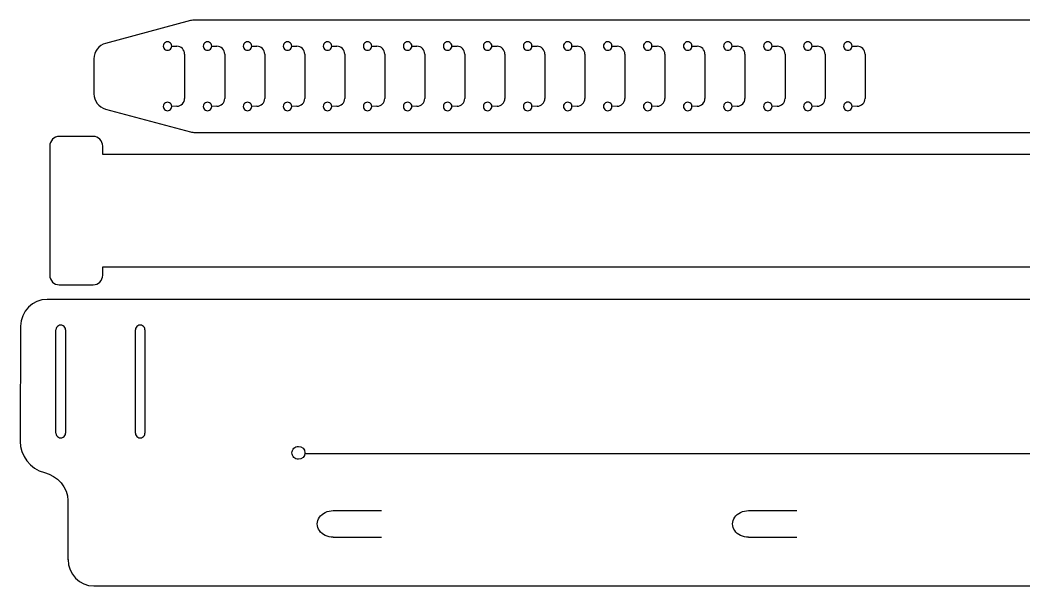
# Model space of a CAD drawing. Extents: x 6 to 576, y 64 to 1092.
# Drawn here: x 5.9 to 195.5, y 406.4 to 513.2 of the extents above; entities that cross this region are included whole.
import ezdxf

# ---------------------------------------------------------------- set-up
doc = ezdxf.new("R2010")
doc.units = 0
doc.layers.add('Layer_1', color=7, linetype='CONTINUOUS')

msp = doc.modelspace()

# ---------------------------------------------------------------- linework, layer by layer
at = {"layer": 'Layer_1', "color": 7}
for p, q in [((38.130001, 513.093188), (22.07479, 508.791211)), ((381.492892, 513.195423), (38.906458, 513.195423)), ((19.851248, 505.893442), (19.851248, 499.297406)), ((22.07479, 496.39961), (38.130001, 492.097643)), ((19.72391, 491.227008), (13.323904, 491.227008)), ((38.906458, 491.995408), (381.492892, 491.995408)), ((11.523917, 489.426995), (11.523917, 465.027003)), ((21.523923, 487.827006), (21.523923, 489.426995)), ((364.110376, 487.827006), (21.523923, 487.827006)), ((21.523923, 465.027003), (21.523923, 466.626992)), ((21.523923, 466.626992), (364.110376, 466.626992)), ((13.323904, 463.22699), (19.72391, 463.22699)), ((261.894701, 460.464722), (11.053043, 460.464722)), ((5.991087, 455.421393), (5.947087, 433.664692)), ((57.25731, 431.510489), (57.25731, 431.510489)), ((309.821289, 431.331781), (59.635067, 431.331781)), ((14.95136, 422.492095), (14.954006, 411.302633)), ((19.858746, 406.387447), (184.568476, 406.387447)), ((184.568476, 406.387447), (372.516559, 406.387447))]:
    msp.add_line(p, q, dxfattribs=at)
at = {"layer": 'Layer_1', "color": 1}
for p, q in [((34.551146, 508.282735), (35.52354, 508.267389)), ((34.551247, 508.295409), (34.551247, 508.295409)), ((42.108128, 508.282735), (43.080519, 508.267389)), ((42.108228, 508.295409), (42.108228, 508.295409)), ((49.665109, 508.282735), (50.637501, 508.267389)), ((49.66521, 508.295409), (49.66521, 508.295409)), ((57.222091, 508.282735), (58.194482, 508.267389)), ((57.222192, 508.295409), (57.222192, 508.295409)), ((64.77907, 508.282735), (65.751464, 508.267389)), ((64.77917, 508.295409), (64.77917, 508.295409)), ((72.336051, 508.282735), (73.308445, 508.267389)), ((72.336152, 508.295409), (72.336152, 508.295409)), ((79.893033, 508.282735), (80.865427, 508.267389)), ((79.893134, 508.295409), (79.893134, 508.295409)), ((87.450015, 508.282735), (88.422406, 508.267389)), ((87.450115, 508.295409), (87.450115, 508.295409)), ((95.006996, 508.282735), (95.979387, 508.267389)), ((95.007097, 508.295409), (95.007097, 508.295409)), ((102.563975, 508.282735), (103.536369, 508.267389)), ((102.564076, 508.295409), (102.564076, 508.295409)), ((110.120957, 508.282735), (111.093351, 508.267389)), ((110.121057, 508.295409), (110.121057, 508.295409)), ((117.677938, 508.282735), (118.650329, 508.267389)), ((117.678039, 508.295409), (117.678039, 508.295409)), ((125.23492, 508.282735), (126.207311, 508.267389)), ((125.23502, 508.295409), (125.23502, 508.295409)), ((132.791901, 508.282735), (133.764293, 508.267389)), ((132.792002, 508.295409), (132.792002, 508.295409)), ((140.34888, 508.282735), (141.321274, 508.267389)), ((140.348981, 508.295409), (140.348981, 508.295409)), ((147.905862, 508.282735), (148.878256, 508.267389)), ((147.905962, 508.295409), (147.905962, 508.295409)), ((155.462838, 508.282735), (156.435235, 508.267389)), ((155.462944, 508.295409), (155.462944, 508.295409)), ((163.019814, 508.282735), (163.992211, 508.267389)), ((163.01992, 508.295409), (163.01992, 508.295409)), ((36.999775, 506.767519), (36.999775, 498.423302)), ((44.556757, 506.767519), (44.556757, 498.423302)), ((52.113738, 506.767519), (52.113738, 498.423302)), ((59.67072, 506.767519), (59.67072, 498.423302)), ((67.227699, 506.767519), (67.227699, 498.423302)), ((74.78468, 506.767519), (74.78468, 498.423302)), ((82.341662, 506.767519), (82.341662, 498.423302)), ((89.898643, 506.767519), (89.898643, 498.423302)), ((97.455625, 506.767519), (97.455625, 498.423302)), ((105.012604, 506.767519), (105.012604, 498.423302)), ((112.569585, 506.767519), (112.569585, 498.423302)), ((120.126567, 506.767519), (120.126567, 498.423302)), ((127.683548, 506.767519), (127.683548, 498.423302)), ((135.24053, 506.767519), (135.24053, 498.423302)), ((142.797509, 506.767519), (142.797509, 498.423302)), ((150.354501, 506.767519), (150.354501, 498.423302)), ((157.911477, 506.767519), (157.911477, 498.423302)), ((165.468453, 506.767519), (165.468453, 498.423302)), ((35.52354, 496.923485), (34.551146, 496.908139)), ((34.551247, 496.895412), (34.551247, 496.895412)), ((43.080519, 496.923485), (42.108128, 496.908139)), ((42.108228, 496.895412), (42.108228, 496.895412)), ((50.637501, 496.923485), (49.665109, 496.908139)), ((49.66521, 496.895412), (49.66521, 496.895412)), ((58.194482, 496.923485), (57.222091, 496.908139)), ((57.222192, 496.895412), (57.222192, 496.895412)), ((65.751464, 496.923485), (64.77907, 496.908139)), ((64.77917, 496.895412), (64.77917, 496.895412)), ((73.308445, 496.923485), (72.336051, 496.908139)), ((72.336152, 496.895412), (72.336152, 496.895412)), ((80.865427, 496.923485), (79.893033, 496.908139)), ((79.893134, 496.895412), (79.893134, 496.895412)), ((88.422406, 496.923485), (87.450015, 496.908139)), ((87.450115, 496.895412), (87.450115, 496.895412)), ((95.979387, 496.923485), (95.006996, 496.908139)), ((95.007097, 496.895412), (95.007097, 496.895412)), ((103.536369, 496.923485), (102.563975, 496.908139)), ((102.564076, 496.895412), (102.564076, 496.895412)), ((111.093351, 496.923485), (110.120957, 496.908139)), ((110.121057, 496.895412), (110.121057, 496.895412)), ((118.650329, 496.923485), (117.677938, 496.908139)), ((117.678039, 496.895412), (117.678039, 496.895412)), ((126.207311, 496.923485), (125.23492, 496.908139)), ((125.23502, 496.895412), (125.23502, 496.895412)), ((133.764293, 496.923485), (132.791901, 496.908139)), ((132.792002, 496.895412), (132.792002, 496.895412)), ((141.321274, 496.923485), (140.34888, 496.908139)), ((140.348981, 496.895412), (140.348981, 496.895412)), ((148.878256, 496.923485), (147.905862, 496.908139)), ((147.905962, 496.895412), (147.905962, 496.895412)), ((156.435234, 496.923485), (155.462838, 496.908139)), ((155.462944, 496.895412), (155.462944, 496.895412)), ((163.992211, 496.923485), (163.019814, 496.908139)), ((163.01992, 496.895412), (163.01992, 496.895412)), ((12.706053, 435.219865), (12.706053, 454.719877)), ((14.506067, 454.719877), (14.506067, 435.219865)), ((27.70605, 435.219865), (27.70605, 454.719877)), ((29.506063, 454.719877), (29.506063, 435.219865)), ((65.054766, 420.597813), (74.180086, 420.621281)), ((143.467227, 420.59781), (152.592574, 420.621279)), ((65.054369, 415.568105), (74.179081, 415.61487)), ((143.466857, 415.568102), (152.591569, 415.614867))]:
    msp.add_line(p, q, dxfattribs=at)
at = {"layer": 'Layer_1', "color": 7}
for points in [[(38.906458, 513.195423), (38.644284, 513.195419), (38.383241, 513.161048), (38.130001, 513.093188)], [(22.07479, 508.791211), (20.763243, 508.439783), (19.851252, 507.251256), (19.851248, 505.893442)], [(19.851248, 499.297379), (19.851252, 497.939565), (20.763243, 496.751038), (22.07479, 496.39961)], [(13.323904, 491.227008), (12.846514, 491.227005), (12.388678, 491.037359), (12.051115, 490.699791)], [(20.996715, 490.6998), (20.659147, 491.037369), (20.201304, 491.227012), (19.72391, 491.227008)], [(38.130001, 492.097643), (38.383241, 492.029784), (38.644284, 491.995413), (38.906458, 491.995408)], [(12.051115, 490.699791), (11.713552, 490.362223), (11.523913, 489.904385), (11.523917, 489.426995)], [(21.523923, 489.426995), (21.523927, 489.904389), (21.334284, 490.362232), (20.996715, 490.6998)], [(11.523917, 465.027003), (11.523913, 464.549614), (11.713552, 464.091775), (12.051115, 463.754207)], [(20.996715, 463.754198), (21.334284, 464.091767), (21.523927, 464.549609), (21.523923, 465.027003)], [(12.051115, 463.754207), (12.388678, 463.416639), (12.846514, 463.226994), (13.323904, 463.22699)], [(19.72391, 463.22699), (20.201304, 463.226987), (20.659147, 463.416629), (20.996715, 463.754198)], [(11.053043, 460.464272), (8.28304, 460.464272), (6.052841, 458.234046), (5.991087, 455.421393)], [(5.947087, 433.664692), (5.923539, 431.048005), (7.847695, 428.456335), (10.520516, 427.77684)], [(57.25731, 431.510489), (57.25731, 431.835005), (57.386224, 432.146229), (57.615692, 432.375694)], [(57.615692, 432.375694), (57.845161, 432.60516), (58.156386, 432.734071), (58.480902, 432.734068)], [(58.480902, 432.734068), (59.15666, 432.73406), (59.704467, 432.186248), (59.704467, 431.510489)], [(57.615692, 430.645284), (57.386224, 430.874749), (57.25731, 431.185973), (57.25731, 431.510489)], [(58.480902, 430.28691), (58.156386, 430.286907), (57.845161, 430.415818), (57.615692, 430.645284)], [(59.704467, 431.510489), (59.704467, 430.83473), (59.15666, 430.286918), (58.480902, 430.28691)], [(10.520516, 427.77684), (12.973203, 427.218214), (14.982687, 424.998421), (14.95136, 422.492095)], [(14.977687, 411.388733), (14.977687, 408.61785), (17.15444, 406.387447), (19.858746, 406.387447)]]:
    msp.add_open_spline(points, degree=3, dxfattribs=at)
at = {"layer": 'Layer_1', "color": 1}
for points in [[(33.350982, 508.988996), (33.103326, 508.845885), (32.950919, 508.58144), (32.951248, 508.295409)], [(32.951248, 508.295409), (32.950919, 508.009377), (33.103326, 507.744932), (33.350982, 507.601822)], [(34.151513, 508.988996), (33.903857, 509.132106), (33.598638, 509.132106), (33.350982, 508.988996)], [(34.551247, 508.295409), (34.551576, 508.58144), (34.399169, 508.845885), (34.151513, 508.988996)], [(34.151513, 507.601822), (34.399169, 507.744932), (34.551576, 508.009377), (34.551247, 508.295409)], [(36.999775, 506.767519), (36.999778, 507.586682), (36.342601, 508.254358), (35.52354, 508.267336)], [(40.907963, 508.988996), (40.660308, 508.845885), (40.507901, 508.58144), (40.50823, 508.295409)], [(40.50823, 508.295409), (40.507901, 508.009377), (40.660308, 507.744932), (40.907963, 507.601822)], [(41.708495, 508.988996), (41.460839, 509.132106), (41.155619, 509.132106), (40.907963, 508.988996)], [(42.108228, 508.295409), (42.108557, 508.58144), (41.95615, 508.845885), (41.708495, 508.988996)], [(41.708495, 507.601822), (41.95615, 507.744932), (42.108557, 508.009377), (42.108228, 508.295409)], [(44.556757, 506.767519), (44.55676, 507.586683), (43.899581, 508.254359), (43.080519, 508.267336)], [(48.465209, 508.98823), (48.217688, 508.845323), (48.065208, 508.581221), (48.065208, 508.295409)], [(48.065208, 508.295409), (48.065208, 508.009596), (48.217688, 507.745494), (48.465209, 507.602588)], [(49.26521, 508.98823), (49.017689, 509.131136), (48.71273, 509.131136), (48.465209, 508.98823)], [(49.66521, 508.295409), (49.66521, 508.581221), (49.512731, 508.845323), (49.26521, 508.98823)], [(49.26521, 507.602588), (49.512731, 507.745494), (49.66521, 508.009596), (49.66521, 508.295409)], [(52.113738, 506.767519), (52.113741, 507.586683), (51.456562, 508.254359), (50.637501, 508.267336)], [(56.02219, 508.98823), (55.774669, 508.845323), (55.62219, 508.581221), (55.62219, 508.295409)], [(55.62219, 508.295409), (55.62219, 508.009596), (55.774669, 507.745494), (56.02219, 507.602588)], [(56.822191, 508.98823), (56.57467, 509.131136), (56.269711, 509.131136), (56.02219, 508.98823)], [(57.222192, 508.295409), (57.222192, 508.581221), (57.069712, 508.845323), (56.822191, 508.98823)], [(56.822191, 507.602588), (57.069712, 507.745494), (57.222192, 508.009596), (57.222192, 508.295409)], [(59.67072, 506.767519), (59.670723, 507.586683), (59.013544, 508.254359), (58.194482, 508.267336)], [(63.578905, 508.988996), (63.33125, 508.845885), (63.178843, 508.58144), (63.179172, 508.295409)], [(63.179172, 508.295409), (63.178843, 508.009377), (63.33125, 507.744932), (63.578905, 507.601822)], [(64.379437, 508.988996), (64.131781, 509.132106), (63.826561, 509.132106), (63.578905, 508.988996)], [(64.77917, 508.295409), (64.779499, 508.58144), (64.627092, 508.845885), (64.379437, 508.988996)], [(64.379437, 507.601822), (64.627092, 507.744932), (64.779499, 508.009377), (64.77917, 508.295409)], [(67.227699, 506.767519), (67.227702, 507.586682), (66.570524, 508.254358), (65.751464, 508.267336)], [(71.135887, 508.988996), (70.888231, 508.845885), (70.735824, 508.58144), (70.736153, 508.295409)], [(70.736153, 508.295409), (70.735824, 508.009377), (70.888231, 507.744932), (71.135887, 507.601822)], [(71.936418, 508.988996), (71.688762, 509.132106), (71.383543, 509.132106), (71.135887, 508.988996)], [(72.336152, 508.295409), (72.336481, 508.58144), (72.184074, 508.845885), (71.936418, 508.988996)], [(71.936418, 507.601822), (72.184074, 507.744932), (72.336481, 508.009377), (72.336152, 508.295409)], [(74.78468, 506.767519), (74.784683, 507.586682), (74.127506, 508.254358), (73.308445, 508.267336)], [(78.692868, 508.988996), (78.445213, 508.845885), (78.292806, 508.58144), (78.293135, 508.295409)], [(78.293135, 508.295409), (78.292806, 508.009377), (78.445213, 507.744932), (78.692868, 507.601822)], [(79.4934, 508.988996), (79.245744, 509.132106), (78.940524, 509.132106), (78.692868, 508.988996)], [(79.893134, 508.295409), (79.893463, 508.58144), (79.741055, 508.845885), (79.4934, 508.988996)], [(79.4934, 507.601822), (79.741055, 507.744932), (79.893463, 508.009377), (79.893134, 508.295409)], [(82.341662, 506.767519), (82.341665, 507.586682), (81.684487, 508.254358), (80.865427, 508.267336)], [(86.250114, 508.98823), (86.002593, 508.845323), (85.850114, 508.581221), (85.850114, 508.295409)], [(85.850114, 508.295409), (85.850114, 508.009596), (86.002593, 507.745494), (86.250114, 507.602588)], [(87.050115, 508.98823), (86.802594, 509.131136), (86.497635, 509.131136), (86.250114, 508.98823)], [(87.450115, 508.295409), (87.450115, 508.581221), (87.297636, 508.845323), (87.050115, 508.98823)], [(87.050115, 507.602588), (87.297636, 507.745494), (87.450115, 508.009596), (87.450115, 508.295409)], [(89.898643, 506.767519), (89.898646, 507.586683), (89.241467, 508.254359), (88.422406, 508.267336)], [(93.807095, 508.98823), (93.559574, 508.845323), (93.407095, 508.581221), (93.407095, 508.295409)], [(93.407095, 508.295409), (93.407095, 508.009596), (93.559574, 507.745494), (93.807095, 507.602588)], [(94.607096, 508.98823), (94.359575, 509.131136), (94.054617, 509.131136), (93.807095, 508.98823)], [(95.007097, 508.295409), (95.007097, 508.581221), (94.854617, 508.845323), (94.607096, 508.98823)], [(94.607096, 507.602588), (94.854617, 507.745494), (95.007097, 508.009596), (95.007097, 508.295409)], [(97.455625, 506.767519), (97.455628, 507.586683), (96.798449, 508.254359), (95.979387, 508.267336)], [(101.36381, 508.988996), (101.116155, 508.845885), (100.963748, 508.58144), (100.964077, 508.295409)], [(100.964077, 508.295409), (100.963748, 508.009377), (101.116155, 507.744932), (101.36381, 507.601822)], [(102.164342, 508.988996), (101.916686, 509.132106), (101.611466, 509.132106), (101.36381, 508.988996)], [(102.564076, 508.295409), (102.564405, 508.58144), (102.411997, 508.845885), (102.164342, 508.988996)], [(102.164342, 507.601822), (102.411997, 507.744932), (102.564405, 508.009377), (102.564076, 508.295409)], [(105.012604, 506.767519), (105.012607, 507.586682), (104.355429, 508.254358), (103.536369, 508.267336)], [(108.920792, 508.988996), (108.673136, 508.845885), (108.520729, 508.58144), (108.521058, 508.295409)], [(108.521058, 508.295409), (108.520729, 508.009377), (108.673136, 507.744932), (108.920792, 507.601822)], [(109.721323, 508.988996), (109.473667, 509.132106), (109.168448, 509.132106), (108.920792, 508.988996)], [(110.121057, 508.295409), (110.121386, 508.58144), (109.968979, 508.845885), (109.721323, 508.988996)], [(109.721323, 507.601822), (109.968979, 507.744932), (110.121386, 508.009377), (110.121057, 508.295409)], [(112.569585, 506.767519), (112.569588, 507.586682), (111.912411, 508.254358), (111.093351, 508.267336)], [(116.477774, 508.988996), (116.230118, 508.845885), (116.077711, 508.58144), (116.07804, 508.295409)], [(116.07804, 508.295409), (116.077711, 508.009377), (116.230118, 507.744932), (116.477774, 507.601822)], [(117.278305, 508.988996), (117.030649, 509.132106), (116.725429, 509.132106), (116.477774, 508.988996)], [(117.678039, 508.295409), (117.678368, 508.58144), (117.525961, 508.845885), (117.278305, 508.988996)], [(117.278305, 507.601822), (117.525961, 507.744932), (117.678368, 508.009377), (117.678039, 508.295409)], [(120.126567, 506.767519), (120.12657, 507.586683), (119.469391, 508.254359), (118.650329, 508.267336)], [(124.035019, 508.98823), (123.787498, 508.845323), (123.635019, 508.581221), (123.635019, 508.295409)], [(123.635019, 508.295409), (123.635019, 508.009596), (123.787498, 507.745494), (124.035019, 507.602588)], [(124.83502, 508.98823), (124.587499, 509.131136), (124.28254, 509.131136), (124.035019, 508.98823)], [(125.23502, 508.295409), (125.23502, 508.581221), (125.082541, 508.845323), (124.83502, 508.98823)], [(124.83502, 507.602588), (125.082541, 507.745494), (125.23502, 508.009596), (125.23502, 508.295409)], [(127.683548, 506.767519), (127.683551, 507.586683), (127.026372, 508.254359), (126.207311, 508.267336)], [(131.592001, 508.98823), (131.344479, 508.845323), (131.192, 508.581221), (131.192, 508.295409)], [(131.192, 508.295409), (131.192, 508.009596), (131.344479, 507.745494), (131.592001, 507.602588)], [(132.392001, 508.98823), (132.14448, 509.131136), (131.839522, 509.131136), (131.592001, 508.98823)], [(132.792002, 508.295409), (132.792002, 508.581221), (132.639522, 508.845323), (132.392001, 508.98823)], [(132.392001, 507.602588), (132.639522, 507.745494), (132.792002, 508.009596), (132.792002, 508.295409)], [(135.24053, 506.767519), (135.240533, 507.586683), (134.583354, 508.254359), (133.764293, 508.267336)], [(139.148716, 508.988996), (138.90106, 508.845885), (138.748653, 508.58144), (138.748982, 508.295409)], [(138.748982, 508.295409), (138.748653, 508.009377), (138.90106, 507.744932), (139.148716, 507.601822)], [(139.949247, 508.988996), (139.701591, 509.132106), (139.396371, 509.132106), (139.148716, 508.988996)], [(140.348981, 508.295409), (140.34931, 508.58144), (140.196903, 508.845885), (139.949247, 508.988996)], [(139.949247, 507.601822), (140.196903, 507.744932), (140.34931, 508.009377), (140.348981, 508.295409)], [(142.797509, 506.767519), (142.797512, 507.586682), (142.140334, 508.254358), (141.321274, 508.267336)], [(146.705697, 508.988996), (146.458041, 508.845885), (146.305634, 508.58144), (146.305963, 508.295409)], [(146.305963, 508.295409), (146.305634, 508.009377), (146.458041, 507.744932), (146.705697, 507.601822)], [(147.506228, 508.988996), (147.258572, 509.132106), (146.953353, 509.132106), (146.705697, 508.988996)], [(147.905962, 508.295409), (147.906291, 508.58144), (147.753884, 508.845885), (147.506228, 508.988996)], [(147.506228, 507.601822), (147.753884, 507.744932), (147.906291, 508.009377), (147.905962, 508.295409)], [(150.354501, 506.767519), (150.354504, 507.586686), (149.69732, 508.254364), (148.878256, 508.267336)], [(154.262069, 508.990772), (154.014101, 508.847186), (153.861862, 508.581946), (153.862955, 508.295409)], [(153.862955, 508.295409), (153.861862, 508.008871), (154.014101, 507.743631), (154.262069, 507.600046)], [(155.06383, 508.990772), (154.815862, 509.134357), (154.510037, 509.134357), (154.262069, 508.990772)], [(155.462944, 508.295409), (155.464037, 508.581946), (155.311798, 508.847186), (155.06383, 508.990772)], [(155.06383, 507.600046), (155.311798, 507.743631), (155.464037, 508.008871), (155.462944, 508.295409)], [(157.911477, 506.767519), (157.91148, 507.586685), (157.254298, 508.254362), (156.435234, 508.267336)], [(161.818987, 508.99094), (161.570989, 508.84731), (161.418766, 508.581994), (161.419932, 508.295409)], [(161.419932, 508.295409), (161.418766, 508.008823), (161.570989, 507.743507), (161.818987, 507.599877)], [(162.620865, 508.99094), (162.372867, 509.13457), (162.066984, 509.13457), (161.818987, 508.99094)], [(163.01992, 508.295409), (163.021085, 508.581994), (162.868863, 508.84731), (162.620865, 508.99094)], [(162.620865, 507.599877), (162.868863, 507.743507), (163.021085, 508.008823), (163.01992, 508.295409)], [(165.468453, 506.767519), (165.468456, 507.586685), (164.811274, 508.254362), (163.992211, 508.267336)], [(33.350982, 507.601822), (33.598638, 507.458711), (33.903857, 507.458711), (34.151513, 507.601822)], [(40.907963, 507.601822), (41.155619, 507.458711), (41.460839, 507.458711), (41.708495, 507.601822)], [(48.465209, 507.602588), (48.71273, 507.459681), (49.017689, 507.459681), (49.26521, 507.602588)], [(56.02219, 507.602588), (56.269711, 507.459681), (56.57467, 507.459681), (56.822191, 507.602588)], [(63.578905, 507.601822), (63.826561, 507.458711), (64.131781, 507.458711), (64.379437, 507.601822)], [(71.135887, 507.601822), (71.383543, 507.458711), (71.688762, 507.458711), (71.936418, 507.601822)], [(78.692868, 507.601822), (78.940524, 507.458711), (79.245744, 507.458711), (79.4934, 507.601822)], [(86.250114, 507.602588), (86.497635, 507.459681), (86.802594, 507.459681), (87.050115, 507.602588)], [(93.807095, 507.602588), (94.054617, 507.459681), (94.359575, 507.459681), (94.607096, 507.602588)], [(101.36381, 507.601822), (101.611466, 507.458711), (101.916686, 507.458711), (102.164342, 507.601822)], [(108.920792, 507.601822), (109.168448, 507.458711), (109.473667, 507.458711), (109.721323, 507.601822)], [(116.477774, 507.601822), (116.725429, 507.458711), (117.030649, 507.458711), (117.278305, 507.601822)], [(124.035019, 507.602588), (124.28254, 507.459681), (124.587499, 507.459681), (124.83502, 507.602588)], [(131.592001, 507.602588), (131.839522, 507.459681), (132.14448, 507.459681), (132.392001, 507.602588)], [(139.148716, 507.601822), (139.396371, 507.458711), (139.701591, 507.458711), (139.949247, 507.601822)], [(146.705697, 507.601822), (146.953353, 507.458711), (147.258572, 507.458711), (147.506228, 507.601822)], [(154.262069, 507.600046), (154.510037, 507.456461), (154.815862, 507.456461), (155.06383, 507.600046)], [(161.818987, 507.599877), (162.066984, 507.456247), (162.372867, 507.456247), (162.620865, 507.599877)], [(33.350982, 497.588999), (33.103326, 497.445889), (32.950919, 497.181444), (32.951248, 496.895412)], [(32.951248, 496.895412), (32.950919, 496.609381), (33.103326, 496.344936), (33.350982, 496.201825)], [(34.151513, 497.588999), (33.903857, 497.73211), (33.598638, 497.73211), (33.350982, 497.588999)], [(34.551247, 496.895412), (34.551576, 497.181444), (34.399169, 497.445889), (34.151513, 497.588999)], [(34.151513, 496.201825), (34.399169, 496.344936), (34.551576, 496.609381), (34.551247, 496.895412)], [(35.52354, 496.923485), (36.342601, 496.936463), (36.999778, 497.604139), (36.999775, 498.423302)], [(40.907963, 497.588999), (40.660308, 497.445889), (40.507901, 497.181444), (40.50823, 496.895412)], [(40.50823, 496.895412), (40.507901, 496.609381), (40.660308, 496.344936), (40.907963, 496.201825)], [(41.708495, 497.588999), (41.460839, 497.73211), (41.155619, 497.73211), (40.907963, 497.588999)], [(42.108228, 496.895412), (42.108557, 497.181444), (41.95615, 497.445889), (41.708495, 497.588999)], [(41.708495, 496.201825), (41.95615, 496.344936), (42.108557, 496.609381), (42.108228, 496.895412)], [(43.080519, 496.923485), (43.899581, 496.936462), (44.55676, 497.604138), (44.556757, 498.423302)], [(48.465209, 497.588233), (48.217688, 497.445327), (48.065208, 497.181225), (48.065208, 496.895412)], [(48.065208, 496.895412), (48.065208, 496.6096), (48.217688, 496.345498), (48.465209, 496.202591)], [(49.26521, 497.588233), (49.017689, 497.73114), (48.71273, 497.73114), (48.465209, 497.588233)], [(49.66521, 496.895412), (49.66521, 497.181225), (49.512731, 497.445327), (49.26521, 497.588233)], [(49.26521, 496.202591), (49.512731, 496.345498), (49.66521, 496.6096), (49.66521, 496.895412)], [(50.637501, 496.923485), (51.456562, 496.936462), (52.113741, 497.604138), (52.113738, 498.423302)], [(56.02219, 497.588233), (55.774669, 497.445327), (55.62219, 497.181225), (55.62219, 496.895412)], [(55.62219, 496.895412), (55.62219, 496.6096), (55.774669, 496.345498), (56.02219, 496.202591)], [(56.822191, 497.588233), (56.57467, 497.73114), (56.269711, 497.73114), (56.02219, 497.588233)], [(57.222192, 496.895412), (57.222192, 497.181225), (57.069712, 497.445327), (56.822191, 497.588233)], [(56.822191, 496.202591), (57.069712, 496.345498), (57.222192, 496.6096), (57.222192, 496.895412)], [(58.194482, 496.923485), (59.013544, 496.936462), (59.670723, 497.604138), (59.67072, 498.423302)], [(63.578905, 497.588999), (63.33125, 497.445889), (63.178843, 497.181444), (63.179172, 496.895412)], [(63.179172, 496.895412), (63.178843, 496.609381), (63.33125, 496.344936), (63.578905, 496.201825)], [(64.379437, 497.588999), (64.131781, 497.73211), (63.826561, 497.73211), (63.578905, 497.588999)], [(64.77917, 496.895412), (64.779499, 497.181444), (64.627092, 497.445889), (64.379437, 497.588999)], [(64.379437, 496.201825), (64.627092, 496.344936), (64.779499, 496.609381), (64.77917, 496.895412)], [(65.751464, 496.923485), (66.570524, 496.936463), (67.227702, 497.604139), (67.227699, 498.423302)], [(71.135887, 497.588999), (70.888231, 497.445889), (70.735824, 497.181444), (70.736153, 496.895412)], [(70.736153, 496.895412), (70.735824, 496.609381), (70.888231, 496.344936), (71.135887, 496.201825)], [(71.936418, 497.588999), (71.688762, 497.73211), (71.383543, 497.73211), (71.135887, 497.588999)], [(72.336152, 496.895412), (72.336481, 497.181444), (72.184074, 497.445889), (71.936418, 497.588999)], [(71.936418, 496.201825), (72.184074, 496.344936), (72.336481, 496.609381), (72.336152, 496.895412)], [(73.308445, 496.923485), (74.127506, 496.936463), (74.784683, 497.604139), (74.78468, 498.423302)], [(78.692868, 497.588999), (78.445213, 497.445889), (78.292806, 497.181444), (78.293135, 496.895412)], [(78.293135, 496.895412), (78.292806, 496.609381), (78.445213, 496.344936), (78.692868, 496.201825)], [(79.4934, 497.588999), (79.245744, 497.73211), (78.940524, 497.73211), (78.692868, 497.588999)], [(79.893134, 496.895412), (79.893463, 497.181444), (79.741055, 497.445889), (79.4934, 497.588999)], [(79.4934, 496.201825), (79.741055, 496.344936), (79.893463, 496.609381), (79.893134, 496.895412)], [(80.865427, 496.923485), (81.684487, 496.936463), (82.341665, 497.604139), (82.341662, 498.423302)], [(86.250114, 497.588233), (86.002593, 497.445327), (85.850114, 497.181225), (85.850114, 496.895412)], [(85.850114, 496.895412), (85.850114, 496.6096), (86.002593, 496.345498), (86.250114, 496.202591)], [(87.050115, 497.588233), (86.802594, 497.73114), (86.497635, 497.73114), (86.250114, 497.588233)], [(87.450115, 496.895412), (87.450115, 497.181225), (87.297636, 497.445327), (87.050115, 497.588233)], [(87.050115, 496.202591), (87.297636, 496.345498), (87.450115, 496.6096), (87.450115, 496.895412)], [(88.422406, 496.923485), (89.241467, 496.936462), (89.898646, 497.604138), (89.898643, 498.423302)], [(93.807095, 497.588233), (93.559574, 497.445327), (93.407095, 497.181225), (93.407095, 496.895412)], [(93.407095, 496.895412), (93.407095, 496.6096), (93.559574, 496.345498), (93.807095, 496.202591)], [(94.607096, 497.588233), (94.359575, 497.73114), (94.054617, 497.73114), (93.807095, 497.588233)], [(95.007097, 496.895412), (95.007097, 497.181225), (94.854617, 497.445327), (94.607096, 497.588233)], [(94.607096, 496.202591), (94.854617, 496.345498), (95.007097, 496.6096), (95.007097, 496.895412)], [(95.979387, 496.923485), (96.798449, 496.936462), (97.455628, 497.604138), (97.455625, 498.423302)], [(101.36381, 497.588999), (101.116155, 497.445889), (100.963748, 497.181444), (100.964077, 496.895412)], [(100.964077, 496.895412), (100.963748, 496.609381), (101.116155, 496.344936), (101.36381, 496.201825)], [(102.164342, 497.588999), (101.916686, 497.73211), (101.611466, 497.73211), (101.36381, 497.588999)], [(102.564076, 496.895412), (102.564405, 497.181444), (102.411997, 497.445889), (102.164342, 497.588999)], [(102.164342, 496.201825), (102.411997, 496.344936), (102.564405, 496.609381), (102.564076, 496.895412)], [(103.536369, 496.923485), (104.355429, 496.936463), (105.012607, 497.604139), (105.012604, 498.423302)], [(108.920792, 497.588999), (108.673136, 497.445889), (108.520729, 497.181444), (108.521058, 496.895412)], [(108.521058, 496.895412), (108.520729, 496.609381), (108.673136, 496.344936), (108.920792, 496.201825)], [(109.721323, 497.588999), (109.473667, 497.73211), (109.168448, 497.73211), (108.920792, 497.588999)], [(110.121057, 496.895412), (110.121386, 497.181444), (109.968979, 497.445889), (109.721323, 497.588999)], [(109.721323, 496.201825), (109.968979, 496.344936), (110.121386, 496.609381), (110.121057, 496.895412)], [(111.093351, 496.923485), (111.912411, 496.936463), (112.569588, 497.604139), (112.569585, 498.423302)], [(116.477774, 497.588999), (116.230118, 497.445889), (116.077711, 497.181444), (116.07804, 496.895412)], [(116.07804, 496.895412), (116.077711, 496.609381), (116.230118, 496.344936), (116.477774, 496.201825)], [(117.278305, 497.588999), (117.030649, 497.73211), (116.725429, 497.73211), (116.477774, 497.588999)], [(117.678039, 496.895412), (117.678368, 497.181444), (117.525961, 497.445889), (117.278305, 497.588999)], [(117.278305, 496.201825), (117.525961, 496.344936), (117.678368, 496.609381), (117.678039, 496.895412)], [(118.650329, 496.923485), (119.469391, 496.936462), (120.12657, 497.604138), (120.126567, 498.423302)], [(124.035019, 497.588233), (123.787498, 497.445327), (123.635019, 497.181225), (123.635019, 496.895412)], [(123.635019, 496.895412), (123.635019, 496.6096), (123.787498, 496.345498), (124.035019, 496.202591)], [(124.83502, 497.588233), (124.587499, 497.73114), (124.28254, 497.73114), (124.035019, 497.588233)], [(125.23502, 496.895412), (125.23502, 497.181225), (125.082541, 497.445327), (124.83502, 497.588233)], [(124.83502, 496.202591), (125.082541, 496.345498), (125.23502, 496.6096), (125.23502, 496.895412)], [(126.207311, 496.923485), (127.026372, 496.936462), (127.683551, 497.604138), (127.683548, 498.423302)], [(131.592001, 497.588233), (131.344479, 497.445327), (131.192, 497.181225), (131.192, 496.895412)], [(131.192, 496.895412), (131.192, 496.6096), (131.344479, 496.345498), (131.592001, 496.202591)], [(132.392001, 497.588233), (132.14448, 497.73114), (131.839522, 497.73114), (131.592001, 497.588233)], [(132.792002, 496.895412), (132.792002, 497.181225), (132.639522, 497.445327), (132.392001, 497.588233)], [(132.392001, 496.202591), (132.639522, 496.345498), (132.792002, 496.6096), (132.792002, 496.895412)], [(133.764293, 496.923485), (134.583354, 496.936462), (135.240533, 497.604138), (135.24053, 498.423302)], [(139.148716, 497.588999), (138.90106, 497.445889), (138.748653, 497.181444), (138.748982, 496.895412)], [(138.748982, 496.895412), (138.748653, 496.609381), (138.90106, 496.344936), (139.148716, 496.201825)], [(139.949247, 497.588999), (139.701591, 497.73211), (139.396371, 497.73211), (139.148716, 497.588999)], [(140.348981, 496.895412), (140.34931, 497.181444), (140.196903, 497.445889), (139.949247, 497.588999)], [(139.949247, 496.201825), (140.196903, 496.344936), (140.34931, 496.609381), (140.348981, 496.895412)], [(141.321274, 496.923485), (142.140334, 496.936463), (142.797512, 497.604139), (142.797509, 498.423302)], [(146.705697, 497.588999), (146.458041, 497.445889), (146.305634, 497.181444), (146.305963, 496.895412)], [(146.305963, 496.895412), (146.305634, 496.609381), (146.458041, 496.344936), (146.705697, 496.201825)], [(147.506228, 497.588999), (147.258572, 497.73211), (146.953353, 497.73211), (146.705697, 497.588999)], [(147.905962, 496.895412), (147.906291, 497.181444), (147.753884, 497.445889), (147.506228, 497.588999)], [(147.506228, 496.201825), (147.753884, 496.344936), (147.906291, 496.609381), (147.905962, 496.895412)], [(148.878256, 496.923485), (149.69732, 496.936457), (150.354504, 497.604135), (150.354501, 498.423302)], [(154.262069, 497.590775), (154.014101, 497.44719), (153.861862, 497.18195), (153.862955, 496.895412)], [(153.862955, 496.895412), (153.861862, 496.608875), (154.014101, 496.343635), (154.262069, 496.200049)], [(155.06383, 497.590775), (154.815862, 497.73436), (154.510037, 497.73436), (154.262069, 497.590775)], [(155.462944, 496.895412), (155.464037, 497.18195), (155.311798, 497.44719), (155.06383, 497.590775)], [(155.06383, 496.200049), (155.311798, 496.343635), (155.464037, 496.608875), (155.462944, 496.895412)], [(156.435234, 496.923485), (157.254298, 496.936459), (157.91148, 497.604136), (157.911477, 498.423302)], [(161.818987, 497.590944), (161.570989, 497.447314), (161.418766, 497.181998), (161.419932, 496.895412)], [(161.419932, 496.895412), (161.418766, 496.608827), (161.570989, 496.343511), (161.818987, 496.199881)], [(162.620865, 497.590944), (162.372867, 497.734574), (162.066984, 497.734574), (161.818987, 497.590944)], [(163.01992, 496.895412), (163.021085, 497.181998), (162.868863, 497.447314), (162.620865, 497.590944)], [(162.620865, 496.199881), (162.868863, 496.343511), (163.021085, 496.608827), (163.01992, 496.895412)], [(163.992211, 496.923485), (164.811274, 496.936459), (165.468456, 497.604136), (165.468453, 498.423302)], [(33.350982, 496.201825), (33.598638, 496.058715), (33.903857, 496.058715), (34.151513, 496.201825)], [(40.907963, 496.201825), (41.155619, 496.058715), (41.460839, 496.058715), (41.708495, 496.201825)], [(48.465209, 496.202591), (48.71273, 496.059685), (49.017689, 496.059685), (49.26521, 496.202591)], [(56.02219, 496.202591), (56.269711, 496.059685), (56.57467, 496.059685), (56.822191, 496.202591)], [(63.578905, 496.201825), (63.826561, 496.058715), (64.131781, 496.058715), (64.379437, 496.201825)], [(71.135887, 496.201825), (71.383543, 496.058715), (71.688762, 496.058715), (71.936418, 496.201825)], [(78.692868, 496.201825), (78.940524, 496.058715), (79.245744, 496.058715), (79.4934, 496.201825)], [(86.250114, 496.202591), (86.497635, 496.059685), (86.802594, 496.059685), (87.050115, 496.202591)], [(93.807095, 496.202591), (94.054617, 496.059685), (94.359575, 496.059685), (94.607096, 496.202591)], [(101.36381, 496.201825), (101.611466, 496.058715), (101.916686, 496.058715), (102.164342, 496.201825)], [(108.920792, 496.201825), (109.168448, 496.058715), (109.473667, 496.058715), (109.721323, 496.201825)], [(116.477774, 496.201825), (116.725429, 496.058715), (117.030649, 496.058715), (117.278305, 496.201825)], [(124.035019, 496.202591), (124.28254, 496.059685), (124.587499, 496.059685), (124.83502, 496.202591)], [(131.592001, 496.202591), (131.839522, 496.059685), (132.14448, 496.059685), (132.392001, 496.202591)], [(139.148716, 496.201825), (139.396371, 496.058715), (139.701591, 496.058715), (139.949247, 496.201825)], [(146.705697, 496.201825), (146.953353, 496.058715), (147.258572, 496.058715), (147.506228, 496.201825)], [(154.262069, 496.200049), (154.510037, 496.056464), (154.815862, 496.056464), (155.06383, 496.200049)], [(161.818987, 496.199881), (162.066984, 496.056251), (162.372867, 496.056251), (162.620865, 496.199881)], [(13.156057, 455.499305), (12.877594, 455.338535), (12.706053, 455.041418), (12.706053, 454.719877)], [(14.056063, 455.499305), (13.7776, 455.660076), (13.43452, 455.660076), (13.156057, 455.499305)], [(14.506067, 454.719877), (14.506067, 455.041418), (14.334526, 455.338535), (14.056063, 455.499305)], [(28.156053, 455.499305), (27.87759, 455.338534), (27.70605, 455.041418), (27.70605, 454.719877)], [(29.05606, 455.499305), (28.777597, 455.660076), (28.434516, 455.660076), (28.156053, 455.499305)], [(29.506063, 454.719877), (29.506063, 455.041418), (29.334523, 455.338534), (29.05606, 455.499305)], [(12.706053, 435.219865), (12.706053, 434.898324), (12.877594, 434.601207), (13.156057, 434.440437)], [(13.156057, 434.440437), (13.43452, 434.279666), (13.7776, 434.279666), (14.056063, 434.440437)], [(14.056063, 434.440437), (14.334526, 434.601207), (14.506067, 434.898324), (14.506067, 435.219865)], [(27.70605, 435.219865), (27.70605, 434.898324), (27.87759, 434.601207), (28.156053, 434.440437)], [(28.156053, 434.440437), (28.434516, 434.279666), (28.777597, 434.279666), (29.05606, 434.440437)], [(29.05606, 434.440437), (29.334523, 434.601207), (29.506063, 434.898324), (29.506063, 435.219865)], [(62.452324, 416.825587), (61.915855, 417.603714), (61.915855, 418.562405), (62.452324, 419.340534)], [(62.452324, 419.340534), (62.988767, 420.11866), (63.980187, 420.597813), (65.053099, 420.597813)], [(140.864786, 416.825585), (140.328343, 417.603711), (140.328343, 418.562402), (140.864786, 419.340529)], [(140.864786, 419.340529), (141.401255, 420.118658), (142.392675, 420.59781), (143.465587, 420.59781)], [(65.053046, 415.568115), (63.980134, 415.568115), (62.988767, 416.047461), (62.452324, 416.825587)], [(143.465534, 415.568113), (142.392622, 415.568113), (141.401255, 416.047458), (140.864786, 416.825585)]]:
    msp.add_open_spline(points, degree=3, dxfattribs=at)

doc.saveas('drawing.dxf')
